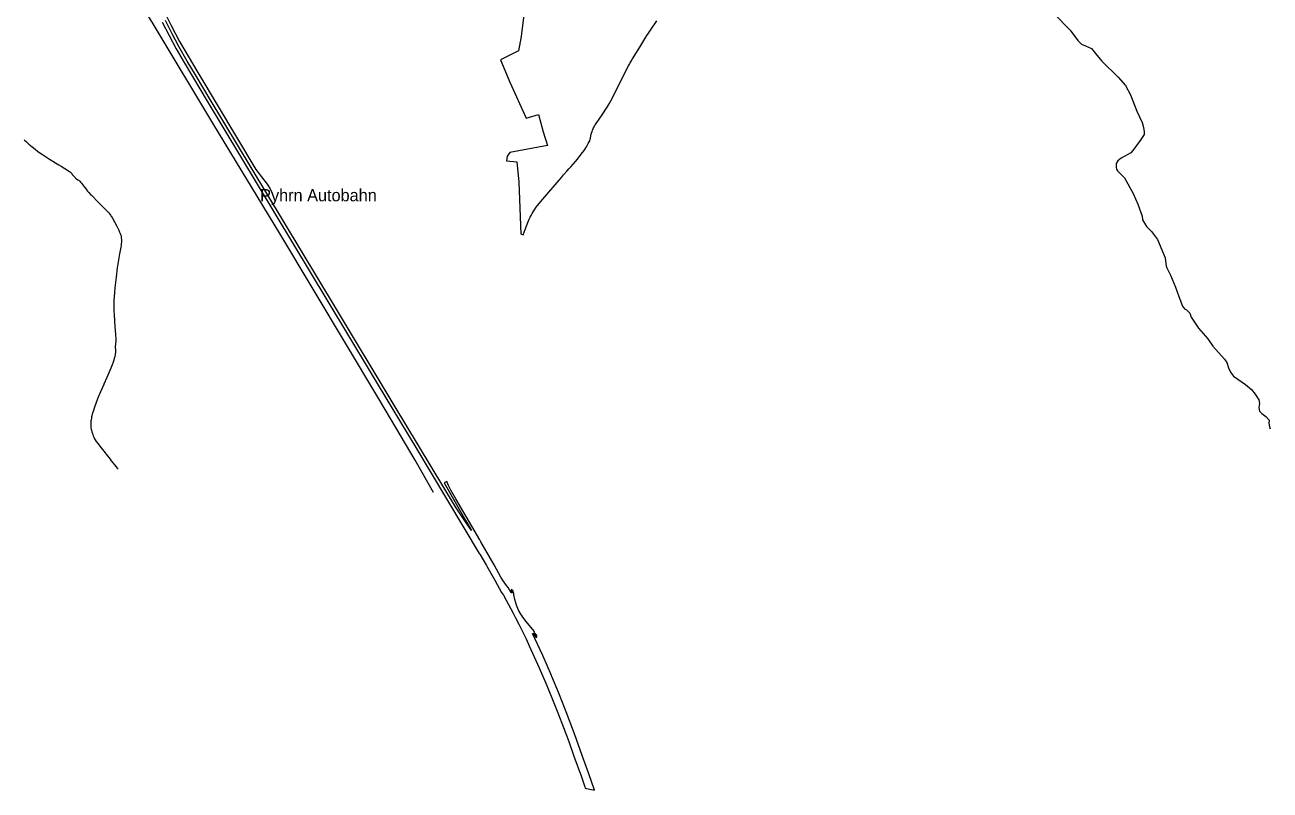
# Model space of a CAD drawing. Extents: x -3657 to 4700, y -7332 to 8131.
# Drawn here: x 159 to 4607, y -7332 to -4600 of the extents above; entities that cross this region are included whole.
import ezdxf

# ---------------------------------------------------------------- set-up
doc = ezdxf.new("R2010")
doc.units = 0
for name, color, linetype in [('OSM_HIGHWAY_FOOTWAY', 8, 'CONTINUOUS'), ('OSM_HIGHWAY_MOTORWAY', 8, 'CONTINUOUS'), ('OSM_HIGHWAY_UNCLASSIFIED', 8, 'CONTINUOUS'), ('OSM_LABELS', 8, 'CONTINUOUS'), ('OSM_LANDUSE_FARMLAND', 3, 'CONTINUOUS'), ('OSM_LANDUSE_RAILWAY', 3, 'CONTINUOUS'), ('OSM_WATERWAY_CANAL', 4, 'CONTINUOUS')]:
    doc.layers.add(name, color=color, linetype=linetype)

msp = doc.modelspace()

# ---------------------------------------------------------------- linework, layer by layer
at = {"layer": 'OSM_HIGHWAY_FOOTWAY'}
for p, q in [((156.41685, -5009.915886), (164.312274, -5017.043481)), ((164.312274, -5017.043481), (173.580486, -5025.194069)), ((173.580486, -5025.194069), (184.888918, -5034.678996)), ((184.888918, -5034.678996), (195.787789, -5043.441156)), ((195.787789, -5043.441156), (204.56301, -5050.290764)), ((204.56301, -5050.290764), (216.599551, -5058.863893)), ((216.599551, -5058.863893), (221.95418, -5062.511086)), ((221.95418, -5062.511086), (247.248359, -5078.934577)), ((247.248359, -5078.934577), (279.899465, -5098.949664)), ((279.899465, -5098.949664), (288.447153, -5104.186945)), ((288.447153, -5104.186945), (315.379575, -5121.077454)), ((315.379575, -5121.077454), (322.213175, -5125.803238)), ((322.213175, -5125.803238), (324.905659, -5128.305124)), ((324.905659, -5128.305124), (326.43772, -5130.695815)), ((326.43772, -5130.695815), (328.083548, -5133.798154)), ((328.083548, -5133.798154), (332.156404, -5139.113271)), ((332.156404, -5139.113271), (338.13296, -5144.895407)), ((338.13296, -5144.895407), (340.423467, -5146.874677)), ((340.423467, -5146.874677), (343.631694, -5149.254248)), ((343.631694, -5149.254248), (348.637439, -5152.523379)), ((348.637439, -5152.523379), (352.930244, -5155.425567)), ((352.930244, -5155.425567), (354.841528, -5157.249164)), ((354.841528, -5157.249164), (358.042171, -5161.352256)), ((358.042171, -5161.352256), (360.810499, -5164.977211)), ((360.810499, -5164.977211), (371.883813, -5179.488149)), ((371.883813, -5179.488149), (378.687074, -5187.838888)), ((378.687074, -5187.838888), (379.521365, -5188.861881)), ((379.521365, -5188.861881), (382.790268, -5192.942735)), ((382.790268, -5192.942735), (386.885877, -5197.557325)), ((386.885877, -5197.557325), (393.620879, -5204.707158)), ((393.620879, -5204.707158), (396.904951, -5208.076365)), ((396.904951, -5208.076365), (422.214298, -5234.04038)), ((422.214298, -5234.04038), (429.93528, -5241.735069)), ((429.93528, -5241.735069), (451.293123, -5263.040017)), ((451.293123, -5263.040017), (458.384594, -5270.64575)), ((458.384594, -5270.64575), (462.009967, -5274.882277)), ((462.009967, -5274.882277), (464.725204, -5278.507231)), ((464.725204, -5278.507231), (466.446877, -5280.9424)), ((466.446877, -5280.9424), (467.129478, -5281.920915)), ((467.129478, -5281.920915), (471.778753, -5289.904711)), ((471.778753, -5289.904711), (485.802422, -5315.635217)), ((485.802422, -5315.635217), (487.357237, -5318.681958)), ((487.357237, -5318.681958), (494.539722, -5332.714758)), ((494.539722, -5332.714758), (497.558337, -5339.075108)), ((497.558337, -5339.075108), (499.773, -5345.001797)), ((499.773, -5345.001797), (501.274724, -5350.116764)), ((501.274724, -5350.116764), (502.382055, -5355.153894)), ((502.382055, -5355.153894), (503.390788, -5361.091703)), ((503.489386, -5380.573054), (502.677849, -5385.92153)), ((503.390788, -5361.091703), (503.891363, -5366.106594)), ((503.989961, -5375.658239), (503.489386, -5380.573054)), ((503.891363, -5366.106594), (503.989961, -5370.131851)), ((503.989961, -5370.131851), (503.989961, -5375.658239)), ((496.579942, -5416.855959), (492.916647, -5438.160907)), ((501.259555, -5393.638458), (496.579942, -5416.855959)), ((502.677849, -5385.92153), (501.259555, -5393.638458)), ((488.737609, -5466.904795), (485.074314, -5500.307751)), ((492.916647, -5438.160907), (488.737609, -5466.904795)), ((485.074314, -5500.307751), (480.599482, -5538.69224)), ((478.771627, -5555.604988), (477.398839, -5570.705259)), ((480.599482, -5538.69224), (478.771627, -5555.604988)), ((476.481119, -5583.059016), (476.223248, -5594.58993)), ((476.223248, -5594.58993), (476.223248, -5598.481752)), ((476.223248, -5598.481752), (476.223248, -5601.951034)), ((476.223248, -5601.951034), (476.526626, -5610.324012)), ((477.398839, -5570.705259), (476.481119, -5583.059016)), ((476.526626, -5610.324012), (476.989278, -5621.143278)), ((476.989278, -5621.143278), (477.702218, -5633.986292)), ((477.702218, -5633.986292), (480.751171, -5677.263358)), ((480.751171, -5677.263358), (482.480428, -5703.927901)), ((482.24531, -5735.407185), (481.433773, -5751.574927)), ((483.43607, -5730.525727), (482.24531, -5735.407185)), ((482.480428, -5703.927901), (483.337472, -5722.919995)), ((483.337472, -5722.919995), (483.43607, -5730.525727)), ((481.016627, -5776.894012), (479.803113, -5783.977129)), ((482.184634, -5768.298644), (481.016627, -5776.894012)), ((481.433773, -5751.574927), (482.889989, -5760.192534)), ((482.889989, -5760.192534), (482.184634, -5768.298644)), ((465.923549, -5825.619629), (451.6951, -5858.689)), ((470.898956, -5813.121319), (465.923549, -5825.619629)), ((474.349886, -5803.881021), (470.898956, -5813.121319)), ((476.572133, -5797.209325), (474.349886, -5803.881021)), ((478.286221, -5790.949051), (476.572133, -5797.209325)), ((479.803113, -5783.977129), (478.286221, -5790.949051)), ((451.6951, -5858.689), (441.228543, -5882.395758)), ((429.214756, -5909.705232), (420.803588, -5929.353376)), ((440.508019, -5884.041443), (429.214756, -5909.705232)), ((441.228543, -5882.395758), (440.508019, -5884.041443)), ((412.096627, -5951.514525), (407.515612, -5964.76896)), ((416.996189, -5938.23785), (412.096627, -5951.514525)), ((420.803588, -5929.353376), (416.996189, -5938.23785)), ((396.49539, -6003.598228), (395.471487, -6009.347006)), ((397.344849, -5998.994758), (396.49539, -6003.598228)), ((398.232231, -5995.392043), (397.344849, -5998.994758)), ((399.870475, -5989.75446), (398.232231, -5995.392043)), ((401.038482, -5986.140625), (399.870475, -5989.75446)), ((402.722233, -5979.769156), (401.038482, -5986.140625)), ((407.515612, -5964.76896), (402.722233, -5979.769156)), ((394.288311, -6021.600687), (394.136622, -6027.549616)), ((394.136622, -6027.549616), (394.546183, -6032.70906)), ((394.644781, -6017.241846), (394.288311, -6021.600687)), ((394.546183, -6032.70906), (395.061927, -6037.846266)), ((395.054342, -6012.949722), (394.644781, -6017.241846)), ((395.471487, -6009.347006), (395.054342, -6012.949722)), ((395.061927, -6037.846266), (395.979646, -6043.572804)), ((395.979646, -6043.572804), (396.730508, -6046.708501)), ((396.730508, -6046.708501), (398.39909, -6052.679669)), ((398.39909, -6052.679669), (400.120762, -6058.617478)), ((400.120762, -6058.617478), (401.599732, -6063.209829)), ((401.599732, -6063.209829), (402.68431, -6065.878507)), ((402.68431, -6065.878507), (403.139378, -6067.001576)), ((403.139378, -6067.001576), (405.027909, -6071.371536)), ((405.027909, -6071.371536), (407.864497, -6076.97576)), ((407.864497, -6076.97576), (410.428045, -6081.190048)), ((410.428045, -6081.190048), (413.909313, -6086.716436)), ((413.909313, -6086.716436), (419.22602, -6094.199855)), ((419.22602, -6094.199855), (431.232223, -6109.42244)), ((431.232223, -6109.42244), (441.008593, -6121.809555)), ((441.008593, -6121.809555), (454.129712, -6138.711184)), ((454.129712, -6138.711184), (463.534444, -6150.597921)), ((463.534444, -6150.597921), (467.660391, -6155.824083)), ((467.660391, -6155.824083), (479.120512, -6170.101511)), ((479.120512, -6170.101511), (488.72244, -6182.099444)), ((488.72244, -6182.099444), (492.317475, -6186.335971))]:
    msp.add_line(p, q, dxfattribs=at)
at = {"layer": 'OSM_HIGHWAY_MOTORWAY'}
for p, q in [((624.749755, -4607.290176), (374.24258, -4193.422659)), ((834.482865, -4956.764711), (624.749755, -4607.290176)), ((1069.305373, -5345.001797), (834.482865, -4956.764711)), ((1307.707747, -5741.756415), (1069.305373, -5345.001797)), ((1423.636239, -5934.323789), (1307.707747, -5741.756415)), ((1484.342268, -6037.156857), (1423.636239, -5934.323789)), ((1552.564498, -6153.288839), (1484.342268, -6037.156857)), ((1618.731339, -6268.98716), (1552.564498, -6153.288839))]:
    msp.add_line(p, q, dxfattribs=at)
at = {"layer": 'OSM_HIGHWAY_UNCLASSIFIED'}
for p, q in [((665.121842, -4568.750014), (681.261576, -4602.16409)), ((681.261576, -4602.16409), (711.000249, -4659.418358)), ((711.000249, -4659.418358), (776.704438, -4769.000958)), ((776.704438, -4769.000958), (984.048443, -5115.328676)), ((984.048443, -5115.328676), (1023.866865, -5168.101789)), ((1023.866865, -5168.101789), (1034.70506, -5185.070134)), ((1034.70506, -5185.070134), (1040.211379, -5195.144395)), ((1040.211379, -5195.144395), (1044.033948, -5203.595209))]:
    msp.add_line(p, q, dxfattribs=at)
at = {"layer": 'OSM_LANDUSE_FARMLAND'}
for p, q in [((1948.116912, -4505.50234), (1931.575201, -4640.782088)), ((2386.832495, -4628.995426), (2393.643341, -4619.021241)), ((2393.643341, -4619.021241), (2416.730442, -4584.817681)), ((1931.575201, -4640.782088), (1921.980858, -4691.676006)), ((2354.886744, -4679.589117), (2380.931784, -4637.746466)), ((2380.931784, -4637.746466), (2386.832495, -4628.995426)), ((1921.980858, -4691.676006), (1858.1652, -4724.489629)), ((2329.660825, -4720.50885), (2354.886744, -4679.589117)), ((1858.1652, -4724.489629), (1890.983164, -4803.994001)), ((2280.94583, -4813.145344), (2314.81045, -4746.361671)), ((2314.81045, -4746.361671), (2318.170366, -4740.357145)), ((2318.170366, -4740.357145), (2321.325502, -4734.75292)), ((2321.325502, -4734.75292), (2324.882614, -4728.748394)), ((2324.882614, -4728.748394), (2329.660825, -4720.50885)), ((1890.983164, -4803.994001), (1949.489699, -4932.123915)), ((2258.670267, -4857.523239), (2280.94583, -4813.145344)), ((2238.222559, -4893.761665), (2245.549149, -4881.552463)), ((2245.549149, -4881.552463), (2251.753238, -4870.966706)), ((2251.753238, -4870.966706), (2258.670267, -4857.523239)), ((1949.489699, -4932.123915), (1993.509913, -4920.048146)), ((1993.509913, -4920.048146), (2010.665965, -4981.038563)), ((2199.572144, -4951.182726), (2220.626609, -4920.437328)), ((2220.626609, -4920.437328), (2238.222559, -4893.761665)), ((2010.665965, -4981.038563), (2025.698367, -5030.675979)), ((2183.29589, -4985.586436), (2184.820366, -4980.604903)), ((2184.820366, -4980.604903), (2186.959185, -4974.900603)), ((2186.959185, -4974.900603), (2190.008138, -4967.672933)), ((2190.008138, -4967.672933), (2193.163274, -4961.668407)), ((2193.163274, -4961.668407), (2196.31841, -4956.275453)), ((2196.31841, -4956.275453), (2199.572144, -4951.182726)), ((2167.323014, -5030.587023), (2171.39587, -5023.659579)), ((2171.39587, -5023.659579), (2174.854384, -5017.454902)), ((2174.854384, -5017.454902), (2176.788422, -5013.073822)), ((2176.788422, -5013.073822), (2178.517679, -5007.881019)), ((2178.517679, -5007.881019), (2179.533997, -5003.811284)), ((2179.533997, -5003.811284), (2180.853693, -4995.671816)), ((2180.853693, -4995.671816), (2182.074791, -4990.067591)), ((2182.074791, -4990.067591), (2183.29589, -4985.586436)), ((1882.17002, -5067.759487), (1879.735408, -5084.861266)), ((1891.392725, -5055.238938), (1882.17002, -5067.759487)), ((2025.698367, -5030.675979), (1891.392725, -5055.238938)), ((2132.950235, -5078.734426), (2146.374732, -5061.021074)), ((2146.374732, -5061.021074), (2156.242116, -5047.588727)), ((2156.242116, -5047.588727), (2162.241425, -5038.626416)), ((2162.241425, -5038.626416), (2167.323014, -5030.587023)), ((1879.735408, -5084.861266), (1916.178745, -5087.974724)), ((1916.178745, -5087.974724), (1923.255047, -5161.685841)), ((2094.701796, -5121.288724), (2101.315447, -5114.061054)), ((2101.315447, -5114.061054), (2108.634452, -5106.021661)), ((2108.634452, -5106.021661), (2117.38692, -5096.659048)), ((2117.38692, -5096.659048), (2125.927024, -5087.396511)), ((2125.927024, -5087.396511), (2132.950235, -5078.734426)), ((2060.116653, -5162.119501), (2067.746621, -5153.457417)), ((2067.746621, -5153.457417), (2075.581369, -5144.094804)), ((2075.581369, -5144.094804), (2083.408533, -5134.632116)), ((2083.408533, -5134.632116), (2094.701796, -5121.288724)), ((1923.255047, -5161.685841), (1929.967296, -5345.324263)), ((2022.892116, -5205.485523), (2060.116653, -5162.119501)), ((1985.766178, -5250.48611), (1995.936941, -5236.842492)), ((1995.936941, -5236.842492), (2008.853278, -5221.264083)), ((2008.853278, -5221.264083), (2022.892116, -5205.485523)), ((1960.0321, -5293.65198), (1963.695395, -5285.912813)), ((1963.695395, -5285.912813), (1966.842947, -5279.797092)), ((1966.842947, -5279.797092), (1970.612424, -5273.392265)), ((1970.612424, -5273.392265), (1974.472915, -5266.876242)), ((1974.472915, -5266.876242), (1978.947747, -5260.260144)), ((1978.947747, -5260.260144), (1985.766178, -5250.48611)), ((1938.697011, -5349.583028), (1949.69448, -5320.538913)), ((1949.69448, -5320.538913), (1955.655866, -5304.749234)), ((1955.655866, -5304.749234), (1960.0321, -5293.65198)), ((1929.967296, -5345.324263), (1938.697011, -5349.583028))]:
    msp.add_line(p, q, dxfattribs=at)
at = {"layer": 'OSM_LANDUSE_RAILWAY'}
for p, q in [((649.968089, -4589.610183), (674.374885, -4637.946617)), ((685.167574, -4631.808657), (661.064156, -4584.139392)), ((674.374885, -4637.946617), (699.487037, -4684.704084)), ((709.521279, -4677.265143), (685.167574, -4631.808657)), ((699.487037, -4684.704084), (727.966689, -4734.274782)), ((739.131016, -4728.970784), (709.521279, -4677.265143)), ((727.966689, -4734.274782), (757.773622, -4784.29026)), ((768.399453, -4778.497005), (739.131016, -4728.970784)), ((757.773622, -4784.29026), (787.679154, -4834.294619)), ((798.176048, -4828.312332), (768.399453, -4778.497005)), ((787.679154, -4834.294619), (806.731321, -4865.640469)), ((817.190293, -4860.191917), (798.176048, -4828.312332)), ((806.731321, -4865.640469), (1237.885196, -5581.557884)), ((1023.116003, -5201.037726), (817.190293, -4860.191917)), ((1268.814629, -5609.089748), (1023.116003, -5201.037726)), ((1237.885196, -5581.557884), (1469.74218, -5966.592557)), ((1478.570493, -5957.474573), (1268.814629, -5609.089748)), ((1697.040903, -6319.792122), (1478.570493, -5957.474573)), ((1469.74218, -5966.592557), (1551.434413, -6102.450518)), ((1551.434413, -6102.450518), (1781.812427, -6486.85138)), ((1665.626064, -6229.824307), (1656.380605, -6234.928154)), ((1656.380605, -6234.928154), (1734.31853, -6370.096707)), ((1671.905998, -6244.579873), (1665.626064, -6229.824307)), ((1680.332334, -6261.30359), (1671.905998, -6244.579873)), ((1698.686731, -6292.271377), (1680.332334, -6261.30359)), ((1784.118104, -6438.236958), (1698.686731, -6292.271377)), ((1730.192583, -6370.797235), (1697.040903, -6319.792122)), ((1754.59938, -6405.011914), (1730.192583, -6370.797235)), ((1734.31853, -6370.096707), (1754.59938, -6405.011914)), ((1787.986179, -6445.075446), (1784.118104, -6438.236958)), ((1834.623032, -6527.404169), (1787.986179, -6445.075446)), ((1781.812427, -6486.85138), (1783.458255, -6489.731328)), ((1783.458255, -6489.731328), (1807.463076, -6529.872697)), ((1807.463076, -6529.872697), (1809.040644, -6532.630331)), ((1809.040644, -6532.630331), (1837.67957, -6582.601331)), ((1859.537987, -6571.404002), (1834.623032, -6527.404169)), ((1867.281722, -6584.736273), (1859.537987, -6571.404002)), ((1837.67957, -6582.601331), (1861.343089, -6625.900635)), ((1861.343089, -6625.900635), (1868.396638, -6635.852581)), ((1879.507874, -6601.304318), (1867.281722, -6584.736273)), ((1885.112791, -6608.431912), (1879.507874, -6601.304318)), ((1895.677946, -6627.724232), (1885.112791, -6608.431912)), ((1902.959029, -6619.796034), (1896.292287, -6616.015406)), ((1896.292287, -6616.015406), (1896.497068, -6619.417971)), ((1896.497068, -6619.417971), (1897.869855, -6627.512962)), ((1903.239654, -6624.343906), (1902.959029, -6619.796034)), ((1905.704604, -6630.982243), (1903.239654, -6624.343906)), ((1868.396638, -6635.852581), (1878.286776, -6653.154512)), ((1878.286776, -6653.154512), (1903.558201, -6700.356758)), ((1897.869855, -6627.512962), (1895.677946, -6627.724232)), ((1905.530161, -6634.640557), (1905.704604, -6630.982243)), ((1909.003844, -6651.052928), (1905.530161, -6634.640557)), ((1912.242409, -6662.750634), (1909.003844, -6651.052928)), ((1915.094167, -6671.279285), (1912.242409, -6662.750634)), ((1903.558201, -6700.356758), (1911.946615, -6716.635695)), ((1920.198509, -6683.822073), (1915.094167, -6671.279285)), ((1922.466263, -6688.781366), (1920.198509, -6683.822073)), ((1930.733326, -6703.414619), (1922.466263, -6688.781366)), ((1933.554746, -6707.873535), (1930.733326, -6703.414619)), ((1937.536588, -6713.878061), (1933.554746, -6707.873535)), ((1941.814224, -6719.682436), (1937.536588, -6713.878061)), ((1911.946615, -6716.635695), (1923.376399, -6739.586328)), ((1923.376399, -6739.586328), (1949.186321, -6791.959139)), ((1948.162418, -6727.966458), (1941.814224, -6719.682436)), ((1979.182865, -6765.872809), (1948.162418, -6727.966458)), ((1949.186321, -6791.959139), (1959.766644, -6816.833444)), ((2009.164241, -6851.10372), (1972.508539, -6772.978165)), ((1972.508539, -6772.978165), (1974.8218, -6773.022643)), ((1974.8218, -6773.022643), (1986.350181, -6788.489857)), ((1977.453608, -6767.37394), (1979.182865, -6765.872809)), ((1982.459353, -6773.5119), (1977.453608, -6767.37394)), ((1987.267901, -6779.22732), (1982.459353, -6773.5119)), ((1986.350181, -6788.489857), (1987.267901, -6779.22732)), ((1959.766644, -6816.833444), (1971.697002, -6842.964252)), ((1971.697002, -6842.964252), (1995.497042, -6894.836685)), ((2040.177104, -6922.034964), (2009.164241, -6851.10372)), ((1995.497042, -6894.836685), (2019.410848, -6949.577947)), ((2040.002661, -6923.86968), (2040.177104, -6922.034964)), ((2041.087239, -6926.204774), (2040.002661, -6923.86968)), ((2065.865674, -6985.883091), (2041.087239, -6926.204774)), ((2019.410848, -6949.577947), (2041.405786, -7001.806204)), ((2041.405786, -7001.806204), (2062.83189, -7056.402913)), ((2092.244431, -7052.288701), (2065.865674, -6985.883091)), ((2062.83189, -7056.402913), (2082.877621, -7108.63117)), ((2121.641803, -7130.258584), (2092.244431, -7052.288701)), ((2082.877621, -7108.63117), (2101.656748, -7158.579931)), ((2101.656748, -7158.579931), (2120.14008, -7210.430126)), ((2149.99252, -7208.128391), (2121.641803, -7130.258584)), ((2120.14008, -7210.430126), (2146.617435, -7284.574903)), ((2172.950684, -7273.800114), (2149.99252, -7208.128391)), ((2146.617435, -7284.574903), (2157.539059, -7316.810312)), ((2192.025605, -7328.052119), (2172.950684, -7273.800114)), ((2157.539059, -7316.810312), (2159.184887, -7320.501984)), ((2159.184887, -7320.501984), (2160.580428, -7324.905303)), ((2160.580428, -7324.905303), (2161.081002, -7325.005378)), ((2161.081002, -7325.005378), (2165.19178, -7325.861579)), ((2165.19178, -7325.861579), (2170.47815, -7326.951289)), ((2170.47815, -7326.951289), (2177.182814, -7328.341226)), ((2177.182814, -7328.341226), (2182.598119, -7329.453175)), ((2182.598119, -7329.453175), (2189.204185, -7330.820873)), ((2189.204185, -7330.820873), (2193.29221, -7331.665954)), ((2193.29221, -7331.665954), (2192.025605, -7328.052119))]:
    msp.add_line(p, q, dxfattribs=at)
at = {"layer": 'OSM_WATERWAY_CANAL'}
for p, q in [((3834.948873, -4560.454873), (3892.894157, -4618.887807)), ((3892.894157, -4618.887807), (3920.038945, -4655.181831)), ((3920.038945, -4655.181831), (3932.887022, -4667.824694)), ((3932.887022, -4667.824694), (3947.570539, -4674.440792)), ((3947.570539, -4674.440792), (3968.708433, -4684.203707)), ((3968.708433, -4684.203707), (3983.566393, -4701.572354)), ((3983.566393, -4701.572354), (4005.637176, -4728.659438)), ((4005.637176, -4728.659438), (4064.120957, -4785.902587)), ((4064.120957, -4785.902587), (4090.636234, -4815.580513)), ((4090.636234, -4815.580513), (4107.716441, -4848.927871)), ((4107.716441, -4848.927871), (4130.219538, -4907.24961)), ((4130.219538, -4907.24961), (4149.923969, -4947.880236)), ((4149.923969, -4947.880236), (4154.527737, -4965.571349)), ((4154.527737, -4965.571349), (4157.174714, -4981.038563)), ((4157.174714, -4981.038563), (4156.825828, -4990.501252)), ((4141.929946, -5012.940388), (4116.036595, -5048.511645)), ((4156.825828, -4990.501252), (4141.929946, -5012.940388)), ((4109.741492, -5056.150736), (4075.019828, -5075.309622)), ((4116.036595, -5048.511645), (4109.741492, -5056.150736)), ((4063.08947, -5084.505443), (4056.718523, -5095.068961)), ((4056.718523, -5095.068961), (4056.877797, -5108.056528)), ((4056.877797, -5108.056528), (4058.007881, -5114.650387)), ((4075.019828, -5075.309622), (4063.08947, -5084.505443)), ((4058.007881, -5114.650387), (4061.853203, -5120.343568)), ((4061.853203, -5120.343568), (4086.68473, -5145.696011)), ((4086.68473, -5145.696011), (4118.000971, -5201.582581)), ((4118.000971, -5201.582581), (4134.299978, -5239.989309)), ((4134.299978, -5239.989309), (4149.157938, -5282.643682)), ((4149.157938, -5282.643682), (4151.349847, -5295.964835)), ((4151.349847, -5295.964835), (4165.32801, -5319.260172)), ((4165.32801, -5319.260172), (4182.704011, -5337.284869)), ((4182.704011, -5337.284869), (4203.993594, -5365.850846)), ((4203.993594, -5365.850846), (4232.177452, -5431.011073)), ((4232.177452, -5431.011073), (4235.552537, -5461.256093)), ((4235.552537, -5461.256093), (4238.320866, -5466.504494)), ((4238.320866, -5466.504494), (4251.085514, -5493.346949)), ((4251.085514, -5493.346949), (4268.165721, -5535.534304)), ((4268.165721, -5535.534304), (4280.467718, -5569.882417)), ((4280.467718, -5569.882417), (4293.975643, -5603.329851)), ((4293.975643, -5603.329851), (4300.892672, -5613.037168)), ((4300.892672, -5613.037168), (4307.551829, -5616.450852)), ((4307.551829, -5616.450852), (4319.831072, -5628.760131)), ((4319.831072, -5628.760131), (4324.283151, -5643.204352)), ((4324.283151, -5643.204352), (4350.578479, -5681.911306)), ((4350.578479, -5681.911306), (4383.897017, -5720.440348)), ((4383.897017, -5720.440348), (4402.251414, -5746.882501)), ((4402.251414, -5746.882501), (4443.63982, -5793.428697)), ((4443.63982, -5793.428697), (4451.831038, -5804.759461)), ((4451.831038, -5804.759461), (4457.739333, -5823.862749)), ((4457.739333, -5823.862749), (4465.020416, -5839.986013)), ((4465.020416, -5839.986013), (4475.949625, -5853.373882)), ((4475.949625, -5853.373882), (4518.741156, -5883.496588)), ((4518.741156, -5883.496588), (4540.584405, -5901.521286)), ((4540.584405, -5901.521286), (4552.856063, -5918.634185)), ((4552.856063, -5918.634185), (4566.356404, -5938.282328)), ((4566.356404, -5938.282328), (4568.912368, -5951.536764)), ((4568.912368, -5951.536764), (4566.682536, -5965.714117)), ((4566.682536, -5965.714117), (4569.314344, -5978.879596)), ((4569.314344, -5978.879596), (4576.580258, -5987.35265)), ((4576.580258, -5987.35265), (4591.157593, -5997.293476)), ((4591.157593, -5997.293476), (4602.996937, -6010.892616)), ((4602.996937, -6010.892616), (4602.602545, -6021.411656)), ((4602.602545, -6021.411656), (4604.028424, -6035.13311)), ((4604.028424, -6035.13311), (4606.576803, -6042.13839))]:
    msp.add_line(p, q, dxfattribs=at)

# ---------------------------------------------------------------- texts
at = {"layer": 'OSM_LABELS'}
msp.add_text('Pyhrn Autobahn', height=43.418293, dxfattribs=at).set_placement((999.422593, -5229.463099))

doc.saveas('drawing.dxf')
